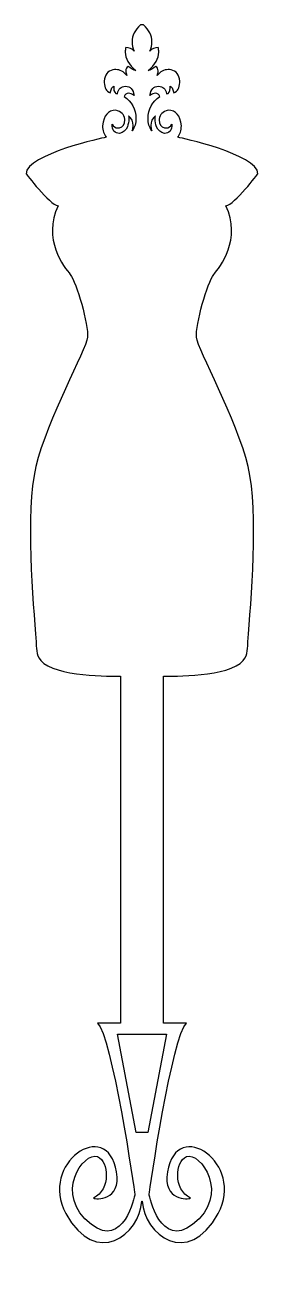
# Model space of a CAD drawing. Header units: centimetres. Extents: x -2 to 2, y -11 to 10.5.
import ezdxf

# ---------------------------------------------------------------- set-up
doc = ezdxf.new("R2010")
doc.units = ezdxf.units.CM
doc.header["$MEASUREMENT"] = 0
doc.layers.add('Camada 1', color=7, linetype='Continuous')

msp = doc.modelspace()

# ---------------------------------------------------------------- linework, layer by layer
at = {"layer": 'Camada 1'}
for points, knots in [([(0.02622, 10.5222), (0.12316, 10.43322), (0.17164, 10.33562), (0.17164, 10.22939), (0.17164, 10.22939), (0.17164, 10.17761), (0.15968, 10.12316), (0.13579, 10.06606), (0.13579, 10.06606), (0.17296, 10.10855), (0.22077, 10.13049), (0.27919, 10.13178), (0.27919, 10.13178), (0.28583, 10.10524), (0.28914, 10.07868), (0.28914, 10.05211), (0.28914, 10.05211), (0.28914, 9.93924), (0.22741, 9.83235), (0.10391, 9.73141), (0.10391, 9.73141), (0.1464, 9.74202), (0.19157, 9.76594), (0.23938, 9.80311), (0.23938, 9.80311), (0.26592, 9.78716), (0.2792, 9.76128), (0.2792, 9.72543), (0.2792, 9.72543), (0.2792, 9.70283), (0.27388, 9.6763), (0.26327, 9.64574), (0.26327, 9.64574), (0.31772, 9.7148), (0.38014, 9.74932), (0.45052, 9.74932), (0.45052, 9.74932), (0.46777, 9.74932), (0.48505, 9.748), (0.50233, 9.74532), (0.50233, 9.74532), (0.59528, 9.72407), (0.64507, 9.65967), (0.65171, 9.55212), (0.65171, 9.55212), (0.65171, 9.55212), (0.65171, 9.52622), (0.65171, 9.52622), (0.65171, 9.52622), (0.65171, 9.43327), (0.61784, 9.37416), (0.55014, 9.34895), (0.55014, 9.34895), (0.53154, 9.42332), (0.51029, 9.4605), (0.4864, 9.4605), (0.4864, 9.4605), (0.48772, 9.44854), (0.48838, 9.43793), (0.48838, 9.42862), (0.48838, 9.42862), (0.48838, 9.36488), (0.46647, 9.33303), (0.42266, 9.33303), (0.42266, 9.33303), (0.4094, 9.41801), (0.36358, 9.46051), (0.28524, 9.46051), (0.28524, 9.46051), (0.28524, 9.46051), (0.28324, 9.46051), (0.28324, 9.46051), (0.28324, 9.46051), (0.20355, 9.45919), (0.15441, 9.40672), (0.13584, 9.30316), (0.13584, 9.30316), (0.17436, 9.3284), (0.20688, 9.341), (0.23344, 9.341), (0.23344, 9.341), (0.26665, 9.341), (0.29252, 9.3224), (0.31112, 9.28523), (0.31112, 9.28523), (0.17301, 9.19757), (0.10395, 9.07012), (0.10395, 8.90277), (0.10395, 8.90277), (0.10395, 8.8231), (0.1252, 8.75339), (0.16769, 8.69362), (0.16769, 8.69362), (0.15708, 8.7255), (0.15176, 8.75604), (0.15176, 8.78525), (0.15176, 8.78525), (0.15176, 8.84899), (0.1783, 8.9041), (0.23143, 8.95059), (0.23143, 8.95059), (0.22876, 8.93334), (0.22746, 8.91606), (0.22746, 8.89878), (0.22746, 8.89878), (0.22746, 8.85232), (0.23609, 8.80649), (0.25336, 8.76136), (0.25336, 8.76136), (0.2786, 8.69762), (0.32308, 8.65976), (0.38682, 8.6478), (0.38682, 8.6478), (0.47313, 8.6478), (0.51694, 8.70093), (0.51829, 8.80716), (0.51829, 8.80716), (0.4944, 8.76334), (0.46053, 8.74144), (0.41672, 8.74144), (0.41672, 8.74144), (0.40741, 8.74144), (0.39746, 8.74276), (0.38685, 8.74541), (0.38685, 8.74541), (0.32843, 8.75869), (0.29919, 8.80449), (0.29919, 8.88286), (0.29919, 8.88286), (0.29919, 8.88286), (0.29919, 8.89281), (0.29919, 8.89281), (0.29919, 8.89281), (0.30715, 8.97383), (0.35896, 9.02494), (0.45455, 9.04619), (0.45455, 9.04619), (0.58467, 9.04619), (0.66037, 8.95721), (0.68164, 8.77928), (0.68164, 8.77928), (0.6804, 8.69721), (0.65878, 8.63122), (0.61682, 8.58127), (0.61682, 8.58127), (0.61682, 8.58127), (0.63947, 8.57563), (0.63947, 8.57563), (0.63947, 8.57563), (0.6377, 8.57314), (0.64172, 8.57563), (0.63947, 8.57563), (0.63947, 8.57563), (0.63947, 8.57563), (2.0043, 8.28856), (2.0043, 7.94859), (2.0043, 7.94859), (2.0043, 7.94859), (1.6006, 7.41741), (1.45188, 7.39617), (1.45188, 7.39617), (1.72808, 6.8225), (1.34565, 6.33384), (1.23942, 6.20637), (1.23942, 6.20637), (1.13316, 6.07889), (0.92073, 5.33526), (0.94198, 5.12277), (0.94198, 5.12277), (0.96323, 4.91031), (1.64313, 3.69923), (1.83434, 2.89186), (1.83434, 2.89186), (2.02558, 2.08448), (1.88167, 0.54882), (1.83212, -0.1382), (1.83212, -0.1382), (1.82593, -0.22403), (1.83598, -0.3645), (1.75132, -0.46231), (1.75132, -0.46231), (1.50208, -0.75041), (0.52299, -0.73383), (0.3726, -0.73383), (0.3726, -0.73383), (0.3726, -0.73383), (0.3726, -6.73228), (0.3726, -6.73228), (0.3726, -6.73228), (0.3726, -6.73228), (0.77039, -6.73231), (0.77039, -6.73231), (0.77039, -6.73231), (0.52972, -6.90678), (0.12364, -9.65011), (0.12364, -9.68625), (0.12364, -9.68625), (0.12364, -9.72231), (0.3271, -10.6328), (0.87561, -10.20957), (0.87561, -10.20957), (1.5463, -9.69212), (1.007, -8.9401), (0.76732, -9.03651), (0.76732, -9.03651), (0.57232, -9.11496), (0.53959, -9.60579), (0.83952, -9.75239), (0.83952, -9.75239), (0.8034, -9.77641), (0.35546, -9.80417), (0.44045, -9.3013), (0.44045, -9.3013), (0.60386, -8.33438), (1.7898, -9.16229), (1.3186, -10.0166), (1.3186, -10.0166), (0.78745, -10.97979), (0.03675, -10.37069), (0.00336, -9.80649), (0.00336, -9.80649), (0.00336, -9.80649), (-0.00312, -9.8065), (-0.00312, -9.8065), (-0.00312, -9.8065), (-0.03654, -10.3707), (-0.78721, -10.97982), (-1.31839, -10.01661), (-1.31839, -10.01661), (-1.78956, -9.1623), (-0.60364, -8.33439), (-0.44024, -9.30131), (-0.44024, -9.30131), (-0.35526, -9.80418), (-0.80322, -9.77642), (-0.83931, -9.7524), (-0.83931, -9.7524), (-0.53938, -9.60579), (-0.57211, -9.11497), (-0.76711, -9.03652), (-0.76711, -9.03652), (-1.00682, -8.94008), (-1.5461, -9.69213), (-0.87543, -10.20958), (-0.87543, -10.20958), (-0.32692, -10.63281), (-0.12346, -9.72232), (-0.12346, -9.68626), (-0.12346, -9.68626), (-0.12346, -9.65014), (-0.52957, -6.90679), (-0.77021, -6.73232), (-0.77021, -6.73232), (-0.77021, -6.73232), (-0.3724, -6.73231), (-0.3724, -6.73231), (-0.3724, -6.73231), (-0.3724, -6.73231), (-0.3724, -0.73381), (-0.3724, -0.73381), (-0.3724, -0.73381), (-0.52279, -0.73381), (-1.50188, -0.7504), (-1.75112, -0.46229), (-1.75112, -0.46229), (-1.83581, -0.36447), (-1.82573, -0.22401), (-1.83192, -0.13818), (-1.83192, -0.13818), (-1.88148, 0.54884), (-2.02538, 2.08451), (-1.83417, 2.89188), (-1.83417, 2.89188), (-1.64293, 3.69926), (-0.96306, 4.91033), (-0.94178, 5.12279), (-0.94178, 5.12279), (-0.92053, 5.33525), (-1.13302, 6.07889), (-1.23925, 6.20639), (-1.23925, 6.20639), (-1.34548, 6.33387), (-1.72794, 6.82255), (-1.45171, 7.39619), (-1.45171, 7.39619), (-1.60054, 7.41742), (-2.00422, 7.9486), (-2.00422, 7.9486), (-2.00422, 7.9486), (-2.00422, 8.28856), (-0.63942, 8.57564), (-0.63942, 8.57564), (-0.63942, 8.57564), (-0.64167, 8.57564), (-0.63765, 8.57315), (-0.63942, 8.57564), (-0.63942, 8.57564), (-0.63942, 8.57564), (-0.61677, 8.58128), (-0.61677, 8.58128), (-0.61677, 8.58128), (-0.65873, 8.63123), (-0.68035, 8.69722), (-0.68159, 8.77929), (-0.68159, 8.77929), (-0.66034, 8.95725), (-0.58465, 9.0462), (-0.4545, 9.0462), (-0.4545, 9.0462), (-0.35888, 9.02495), (-0.3071, 8.97384), (-0.29914, 8.89282), (-0.29914, 8.89282), (-0.29914, 8.89282), (-0.29914, 8.88287), (-0.29914, 8.88287), (-0.29914, 8.88287), (-0.29914, 8.80453), (-0.32835, 8.7587), (-0.3868, 8.74542), (-0.3868, 8.74542), (-0.39741, 8.74277), (-0.40738, 8.74145), (-0.41667, 8.74145), (-0.41667, 8.74145), (-0.46049, 8.74145), (-0.49438, 8.76336), (-0.51827, 8.80717), (-0.51827, 8.80717), (-0.51695, 8.70094), (-0.47311, 8.64781), (-0.3868, 8.64781), (-0.3868, 8.64781), (-0.32306, 8.65977), (-0.27859, 8.6976), (-0.25334, 8.76137), (-0.25334, 8.76137), (-0.23606, 8.80651), (-0.22744, 8.85233), (-0.22744, 8.89879), (-0.22744, 8.89879), (-0.22744, 8.91604), (-0.22876, 8.93332), (-0.23144, 8.9506), (-0.23144, 8.9506), (-0.17831, 8.90411), (-0.15175, 8.84903), (-0.15175, 8.78526), (-0.15175, 8.78526), (-0.15175, 8.75605), (-0.15707, 8.72549), (-0.1677, 8.69363), (-0.1677, 8.69363), (-0.12521, 8.7534), (-0.10396, 8.82312), (-0.10396, 8.90278), (-0.10396, 8.90278), (-0.10396, 9.0701), (-0.17302, 9.19758), (-0.31113, 9.28524), (-0.31113, 9.28524), (-0.29253, 9.32241), (-0.26663, 9.34101), (-0.23345, 9.34101), (-0.23345, 9.34101), (-0.20689, 9.34101), (-0.17437, 9.32839), (-0.13585, 9.30317), (-0.13585, 9.30317), (-0.15445, 9.40675), (-0.20358, 9.45919), (-0.28325, 9.46052), (-0.28325, 9.46052), (-0.28325, 9.46052), (-0.28522, 9.46053), (-0.28522, 9.46053), (-0.28522, 9.46053), (-0.36356, 9.46053), (-0.40939, 9.41804), (-0.42267, 9.33305), (-0.42267, 9.33305), (-0.46649, 9.33305), (-0.48839, 9.36493), (-0.48839, 9.42864), (-0.48839, 9.42864), (-0.48839, 9.43795), (-0.48773, 9.44856), (-0.48641, 9.46052), (-0.48641, 9.46052), (-0.5103, 9.46052), (-0.53157, 9.42335), (-0.55015, 9.34897), (-0.55015, 9.34897), (-0.61788, 9.37421), (-0.65172, 9.43329), (-0.65172, 9.52624), (-0.65172, 9.52624), (-0.65172, 9.52624), (-0.65172, 9.55214), (-0.65172, 9.55214), (-0.65172, 9.55214), (-0.64508, 9.65969), (-0.59528, 9.72412), (-0.50234, 9.74534), (-0.50234, 9.74534), (-0.48509, 9.74801), (-0.46781, 9.74934), (-0.45056, 9.74934), (-0.45056, 9.74934), (-0.38018, 9.74934), (-0.31777, 9.71481), (-0.26331, 9.64576), (-0.26331, 9.64576), (-0.27395, 9.67629), (-0.27926, 9.70286), (-0.27926, 9.72545), (-0.27926, 9.72545), (-0.27926, 9.7613), (-0.26598, 9.78718), (-0.23941, 9.80313), (-0.23941, 9.80313), (-0.1916, 9.76593), (-0.14646, 9.74204), (-0.10397, 9.73143), (-0.10397, 9.73143), (-0.22745, 9.83234), (-0.2892, 9.93923), (-0.2892, 10.05213), (-0.2892, 10.05213), (-0.2892, 10.07869), (-0.28589, 10.10526), (-0.27925, 10.1318), (-0.27925, 10.1318), (-0.22083, 10.13048), (-0.17302, 10.10857), (-0.13585, 10.06608), (-0.13585, 10.06608), (-0.15974, 10.12318), (-0.1717, 10.17763), (-0.1717, 10.22941), (-0.1717, 10.22941), (-0.1717, 10.33564), (-0.12323, 10.43325), (-0.02628, 10.52222), (-0.02628, 10.52222), (-0.02628, 10.52222), (0.02622, 10.5222), (0.02622, 10.5222)], [0, 0, 0, 0, 0.00884956, 0.00884956, 0.00884956, 0.00884956, 0.01769912, 0.01769912, 0.01769912, 0.01769912, 0.02654867, 0.02654867, 0.02654867, 0.02654867, 0.03539823, 0.03539823, 0.03539823, 0.03539823, 0.04424779, 0.04424779, 0.04424779, 0.04424779, 0.05309735, 0.05309735, 0.05309735, 0.05309735, 0.0619469, 0.0619469, 0.0619469, 0.0619469, 0.07079646, 0.07079646, 0.07079646, 0.07079646, 0.07964602, 0.07964602, 0.07964602, 0.07964602, 0.08849558, 0.08849558, 0.08849558, 0.08849558, 0.09734513, 0.09734513, 0.09734513, 0.09734513, 0.10619469, 0.10619469, 0.10619469, 0.10619469, 0.11504425, 0.11504425, 0.11504425, 0.11504425, 0.12389381, 0.12389381, 0.12389381, 0.12389381, 0.13274336, 0.13274336, 0.13274336, 0.13274336, 0.14159292, 0.14159292, 0.14159292, 0.14159292, 0.15044248, 0.15044248, 0.15044248, 0.15044248, 0.15929204, 0.15929204, 0.15929204, 0.15929204, 0.16814159, 0.16814159, 0.16814159, 0.16814159, 0.17699115, 0.17699115, 0.17699115, 0.17699115, 0.18584071, 0.18584071, 0.18584071, 0.18584071, 0.19469027, 0.19469027, 0.19469027, 0.19469027, 0.20353982, 0.20353982, 0.20353982, 0.20353982, 0.21238938, 0.21238938, 0.21238938, 0.21238938, 0.22123894, 0.22123894, 0.22123894, 0.22123894, 0.2300885, 0.2300885, 0.2300885, 0.2300885, 0.23893805, 0.23893805, 0.23893805, 0.23893805, 0.24778761, 0.24778761, 0.24778761, 0.24778761, 0.25663717, 0.25663717, 0.25663717, 0.25663717, 0.26548673, 0.26548673, 0.26548673, 0.26548673, 0.27433628, 0.27433628, 0.27433628, 0.27433628, 0.28318584, 0.28318584, 0.28318584, 0.28318584, 0.2920354, 0.2920354, 0.2920354, 0.2920354, 0.30088496, 0.30088496, 0.30088496, 0.30088496, 0.30973451, 0.30973451, 0.30973451, 0.30973451, 0.31858407, 0.31858407, 0.31858407, 0.31858407, 0.32743363, 0.32743363, 0.32743363, 0.32743363, 0.33628319, 0.33628319, 0.33628319, 0.33628319, 0.34513274, 0.34513274, 0.34513274, 0.34513274, 0.3539823, 0.3539823, 0.3539823, 0.3539823, 0.36283186, 0.36283186, 0.36283186, 0.36283186, 0.37168142, 0.37168142, 0.37168142, 0.37168142, 0.38053097, 0.38053097, 0.38053097, 0.38053097, 0.38938053, 0.38938053, 0.38938053, 0.38938053, 0.39823009, 0.39823009, 0.39823009, 0.39823009, 0.40707965, 0.40707965, 0.40707965, 0.40707965, 0.4159292, 0.4159292, 0.4159292, 0.4159292, 0.42477876, 0.42477876, 0.42477876, 0.42477876, 0.43362832, 0.43362832, 0.43362832, 0.43362832, 0.44247788, 0.44247788, 0.44247788, 0.44247788, 0.45132743, 0.45132743, 0.45132743, 0.45132743, 0.46017699, 0.46017699, 0.46017699, 0.46017699, 0.46902655, 0.46902655, 0.46902655, 0.46902655, 0.47787611, 0.47787611, 0.47787611, 0.47787611, 0.48672566, 0.48672566, 0.48672566, 0.48672566, 0.49557522, 0.49557522, 0.49557522, 0.49557522, 0.50442478, 0.50442478, 0.50442478, 0.50442478, 0.51327434, 0.51327434, 0.51327434, 0.51327434, 0.52212389, 0.52212389, 0.52212389, 0.52212389, 0.53097345, 0.53097345, 0.53097345, 0.53097345, 0.53982301, 0.53982301, 0.53982301, 0.53982301, 0.54867257, 0.54867257, 0.54867257, 0.54867257, 0.55752212, 0.55752212, 0.55752212, 0.55752212, 0.56637168, 0.56637168, 0.56637168, 0.56637168, 0.57522124, 0.57522124, 0.57522124, 0.57522124, 0.5840708, 0.5840708, 0.5840708, 0.5840708, 0.59292035, 0.59292035, 0.59292035, 0.59292035, 0.60176991, 0.60176991, 0.60176991, 0.60176991, 0.61061947, 0.61061947, 0.61061947, 0.61061947, 0.61946903, 0.61946903, 0.61946903, 0.61946903, 0.62831858, 0.62831858, 0.62831858, 0.62831858, 0.63716814, 0.63716814, 0.63716814, 0.63716814, 0.6460177, 0.6460177, 0.6460177, 0.6460177, 0.65486726, 0.65486726, 0.65486726, 0.65486726, 0.66371681, 0.66371681, 0.66371681, 0.66371681, 0.67256637, 0.67256637, 0.67256637, 0.67256637, 0.68141593, 0.68141593, 0.68141593, 0.68141593, 0.69026549, 0.69026549, 0.69026549, 0.69026549, 0.69911504, 0.69911504, 0.69911504, 0.69911504, 0.7079646, 0.7079646, 0.7079646, 0.7079646, 0.71681416, 0.71681416, 0.71681416, 0.71681416, 0.72566372, 0.72566372, 0.72566372, 0.72566372, 0.73451327, 0.73451327, 0.73451327, 0.73451327, 0.74336283, 0.74336283, 0.74336283, 0.74336283, 0.75221239, 0.75221239, 0.75221239, 0.75221239, 0.76106195, 0.76106195, 0.76106195, 0.76106195, 0.7699115, 0.7699115, 0.7699115, 0.7699115, 0.77876106, 0.77876106, 0.77876106, 0.77876106, 0.78761062, 0.78761062, 0.78761062, 0.78761062, 0.79646018, 0.79646018, 0.79646018, 0.79646018, 0.80530973, 0.80530973, 0.80530973, 0.80530973, 0.81415929, 0.81415929, 0.81415929, 0.81415929, 0.82300885, 0.82300885, 0.82300885, 0.82300885, 0.83185841, 0.83185841, 0.83185841, 0.83185841, 0.84070796, 0.84070796, 0.84070796, 0.84070796, 0.84955752, 0.84955752, 0.84955752, 0.84955752, 0.85840708, 0.85840708, 0.85840708, 0.85840708, 0.86725664, 0.86725664, 0.86725664, 0.86725664, 0.87610619, 0.87610619, 0.87610619, 0.87610619, 0.88495575, 0.88495575, 0.88495575, 0.88495575, 0.89380531, 0.89380531, 0.89380531, 0.89380531, 0.90265487, 0.90265487, 0.90265487, 0.90265487, 0.91150442, 0.91150442, 0.91150442, 0.91150442, 0.92035398, 0.92035398, 0.92035398, 0.92035398, 0.92920354, 0.92920354, 0.92920354, 0.92920354, 0.9380531, 0.9380531, 0.9380531, 0.9380531, 0.94690265, 0.94690265, 0.94690265, 0.94690265, 0.95575221, 0.95575221, 0.95575221, 0.95575221, 0.96460177, 0.96460177, 0.96460177, 0.96460177, 0.97345133, 0.97345133, 0.97345133, 0.97345133, 0.98230088, 0.98230088, 0.98230088, 0.98230088, 1, 1, 1, 1]), ([(-0.10745, -6.92159), (-0.10745, -6.92159), (-0.42614, -6.92159), (-0.42614, -6.92159), (-0.42614, -6.92159), (-0.42614, -6.92159), (-0.10038, -8.62133), (-0.10038, -8.62133), (-0.10038, -8.62133), (-0.10038, -8.62133), (0.10038, -8.62133), (0.10038, -8.62133), (0.10038, -8.62133), (0.10038, -8.62133), (0.42614, -6.92159), (0.42614, -6.92159), (0.42614, -6.92159), (0.42614, -6.92159), (0.10742, -6.92159), (0.10742, -6.92159), (0.10742, -6.92159), (0.10742, -6.92159), (-0.10745, -6.92159), (-0.10745, -6.92159)], [0, 0, 0, 0, 0.14285714, 0.14285714, 0.14285714, 0.14285714, 0.28571429, 0.28571429, 0.28571429, 0.28571429, 0.42857143, 0.42857143, 0.42857143, 0.42857143, 0.57142857, 0.57142857, 0.57142857, 0.57142857, 0.71428571, 0.71428571, 0.71428571, 0.71428571, 1, 1, 1, 1])]:
    msp.add_open_spline(points, degree=3, knots=knots, dxfattribs=at)

doc.saveas('drawing.dxf')
